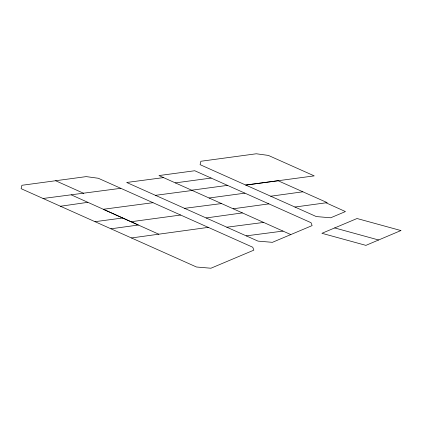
<?xml version="1.0" encoding="UTF-8"?>
<svg xmlns="http://www.w3.org/2000/svg" width="422" height="422" viewBox="0 0 422 422"><rect width="100%" height="100%" fill="white"/><g stroke="black" fill="none" stroke-linecap="round" stroke-linejoin="round"><path stroke-width="0.63" d="M60.457 206.247L196.488 267.01L210.921 268.228L253.87 250.135L252.757 247.239L98.294 178.263L86.23 176.612L21.907 185.284L21.1 188.671L60.457 206.247L87.85 202.323M206.126 217.958L242.386 212.904M270.713 196.214L302.869 191.799L327.219 202.639L294.936 207.033L200.07 164.649L200.877 161.267L256.307 153.772L268.371 155.417L314.221 175.879L245.778 185.068L278.045 180.732L302.869 191.799M233.176 208.784L268.893 203.873L311.035 222.695L312.127 225.596L272.401 242.333L257.99 241.115L126.674 182.478L163.514 177.604M110.949 228.798L138.358 225.026L71.344 194.906M131.453 237.955L208.262 227.374M43.06 198.482L120.797 188.317M209.096 198.008L244.918 193.155M175.325 182.89L211.132 178.063M191.667 190.206L227.5 185.374M152.996 202.692L103.327 209.275L131.036 221.74L180.627 215.035M155.454 195.333L192.258 190.47M94.997 221.682L122.696 217.989M226.857 227.21L263.639 222.426M184.599 208.336L221.508 203.562M246.232 235.866L282.983 231.087L290.8 234.579M334.678 227.933L378.613 239.986M294.936 207.033L316.273 216.565L330.679 217.789L345.439 211.57L326.037 202.803M268.893 203.873L194.753 170.741L158.973 175.568L282.983 231.087M55.63 180.743L83.73 193.339M131.036 221.74L158.756 234.194M400.9 230.549L365.911 245.367L321.928 233.303L357.038 218.517L400.9 230.549"/></g></svg>
